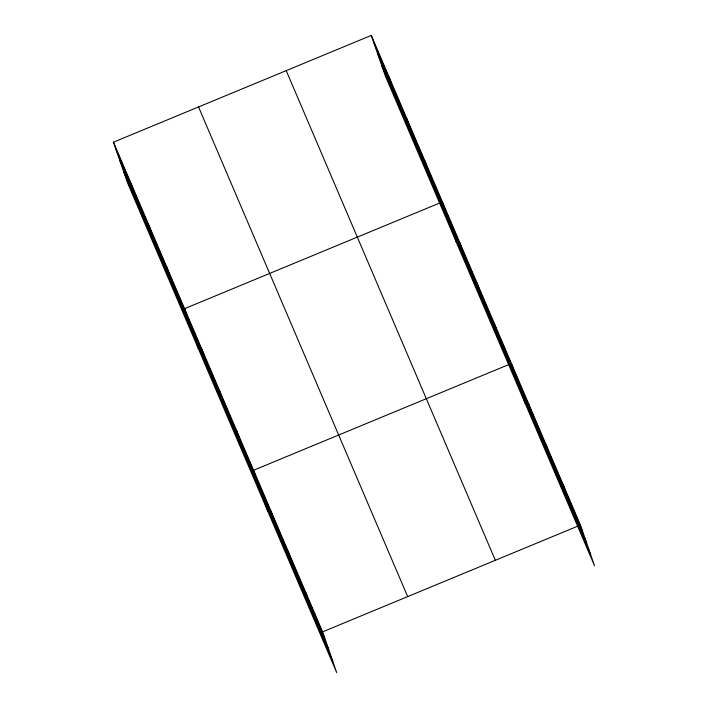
<?xml version="1.0" encoding="UTF-8"?>
<svg xmlns="http://www.w3.org/2000/svg" width="708" height="708" viewBox="0 0 708 708"><rect width="100%" height="100%" fill="white"/><g stroke="black" fill="none" stroke-linecap="round" stroke-linejoin="round"><path stroke-width="1.06" d="M113.457 142.193L322.591 631.855L336.707 672.6L127.573 182.947L113.457 142.193L371.293 35.4L580.427 525.053L594.543 565.807L385.409 76.145L371.293 35.4M322.591 631.855L580.427 525.053M373.497 41.763L582.631 531.416M377.426 53.109L586.56 542.762M381.479 64.8L590.614 554.461M286.209 70.641L495.343 560.302M198.541 106.952L407.675 596.605M115.661 148.556L324.795 638.209M119.59 159.902L328.724 649.563M123.643 171.593L332.778 661.254M563.179 484.661L565.382 491.025M545.921 444.261L548.125 450.624M528.672 403.87L530.876 410.224M525.531 404.215L511.415 363.469L253.579 470.262L267.686 511.017M494.166 323.069L496.361 329.432M476.909 282.678L479.112 289.041M459.651 242.278L461.855 248.641M456.51 242.632L442.403 201.886L184.567 308.679L198.674 349.425M424.623 160.265L426.827 166.619M406.852 118.643L409.056 125.006M389.073 77.022L391.276 83.385M305.343 591.454L307.538 597.817M288.085 551.054L290.289 557.417M270.837 510.663L273.031 517.026M236.322 429.871L238.525 436.225M219.073 389.471L221.277 395.834M201.815 349.071L204.019 355.434M166.787 267.058L168.991 273.421M149.007 225.436L151.211 231.799M131.237 183.814L133.44 190.178"/></g></svg>
